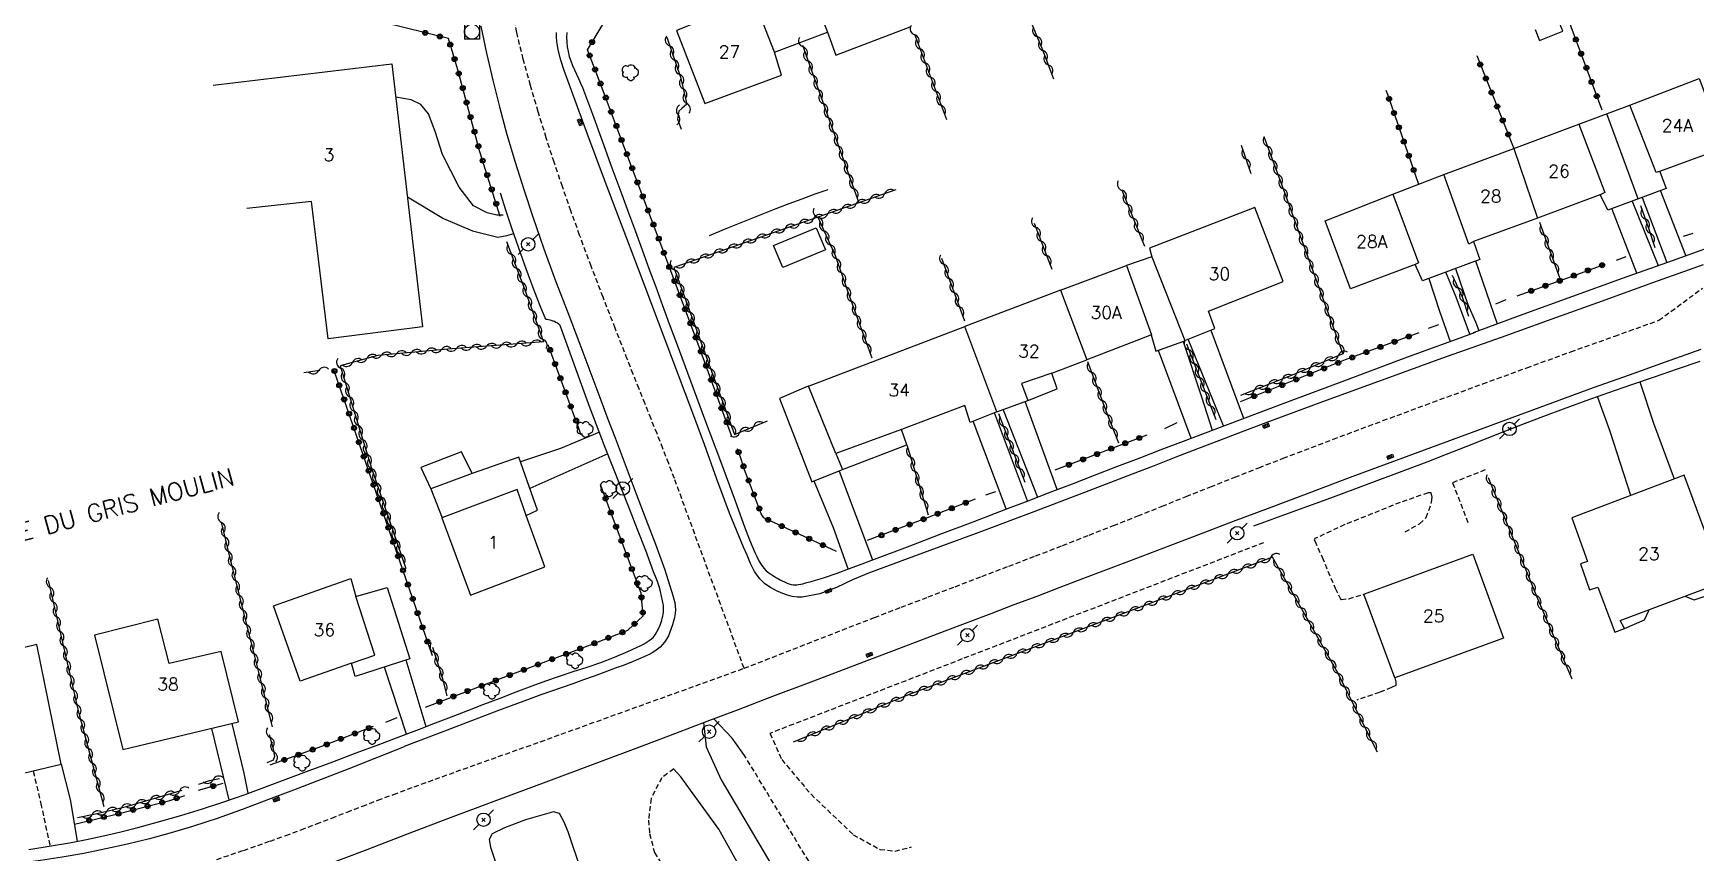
# Model space of a CAD drawing. Header units: millimetres. Extents: x 157000 to 158001, y 157000 to 158002.
# Drawn here: x 157550.1 to 157715.7, y 157781 to 157862.6 of the extents above; entities that cross this region are included whole.
import ezdxf
from ezdxf.enums import TextEntityAlignment as Align

# ---------------------------------------------------------------- set-up
doc = ezdxf.new("R2010")
doc.units = ezdxf.units.MM
doc.linetypes.add('DASHED', pattern=[0.75, 0.5, -0.25])
doc.layers.get('0').update_dxf_attribs({"linetype": 'CONTINUOUS'})
for name, color, linetype in [('W0001', 6, 'DASHED'), ('W0008', 7, 'CONTINUOUS'), ('W0014', 7, 'CONTINUOUS'), ('W0017', 7, 'CONTINUOUS'), ('W0101', 7, 'CONTINUOUS'), ('W0104', 1, 'CONTINUOUS'), ('W0112', 1, 'DASHED'), ('W0300', 7, 'CONTINUOUS'), ('W0310', 3, 'CONTINUOUS'), ('W0323', 7, 'CONTINUOUS'), ('W0401', 7, 'CONTINUOUS'), ('W0420', 7, 'CONTINUOUS'), ('W0473', 7, 'CONTINUOUS'), ('W0989', 7, 'CONTINUOUS'), ('W0991', 7, 'CONTINUOUS'), ('W1102', 7, 'CONTINUOUS')]:
    doc.layers.add(name, color=color, linetype=linetype)
doc.styles.get("Standard").update_dxf_attribs({"font": 'romans.shx', "width": 0.85})

# ---------------------------------------------------------------- blocks, each defined once
blk = doc.blocks.new('T300')
for p, q in [((-0.8, 0.51), (-0.86, 0.34)), ((-0.86, 0.34), (-0.86, 0.17)), ((-0.86, 0.17), (-0.74, 0.06)), ((-0.69, 0.63), (-0.8, 0.51)), ((-0.8, -0.06), (-0.74, 0.06)), ((-0.74, 0.06), (-0.69, 0.11)), ((-0.57, 0.69), (-0.69, 0.63)), ((-0.46, 0.69), (-0.57, 0.69)), ((-0.29, 0.63), (-0.46, 0.69)), ((-0.29, 0.63), (-0.17, 0.74)), ((-0.23, 0.57), (-0.29, 0.63)), ((-0.17, 0.74), (-0.06, 0.8)), ((-0.06, 0.8), (0.06, 0.8)), ((0.06, 0.8), (0.23, 0.74)), ((0.23, 0.74), (0.34, 0.63)), ((0.34, 0.63), (0.4, 0.51)), ((0.46, 0.46), (0.34, 0.46)), ((0.4, 0.51), (0.4, 0.46)), ((0.57, 0.4), (0.46, 0.46)), ((0.57, 0.4), (0.69, 0.29)), ((0.69, 0.29), (0.74, 0.17)), ((0.74, 0.06), (0.69, -0.17)), ((0.74, 0.17), (0.74, 0.06)), ((-0.8, -0.17), (-0.8, -0.06)), ((-0.8, -0.23), (-0.8, -0.17)), ((-0.74, -0.34), (-0.8, -0.23)), ((-0.69, -0.4), (-0.74, -0.34)), ((-0.51, -0.46), (-0.69, -0.4)), ((-0.4, -0.46), (-0.51, -0.46)), ((-0.4, -0.46), (-0.34, -0.46)), ((-0.34, -0.46), (-0.34, -0.4)), ((-0.34, -0.51), (-0.34, -0.46)), ((-0.29, -0.63), (-0.34, -0.51)), ((-0.17, -0.74), (-0.29, -0.63)), ((-0.06, -0.8), (-0.17, -0.74)), ((0.06, -0.8), (-0.06, -0.8)), ((0.17, -0.74), (0.06, -0.8)), ((0.23, -0.69), (0.17, -0.74)), ((0.29, -0.46), (0.23, -0.46)), ((0.29, -0.63), (0.23, -0.69)), ((0.46, -0.4), (0.29, -0.46)), ((0.34, -0.51), (0.29, -0.63)), ((0.34, -0.51), (0.34, -0.46)), ((0.57, -0.34), (0.46, -0.4)), ((0.63, -0.29), (0.57, -0.34)), ((0.69, -0.17), (0.63, -0.29))]:
    blk.add_line(p, q)
blk = doc.blocks.new('T401')
for p, q in [((-0.3, 0.3), (0, 0.3)), ((-0.3, -0.25), (-0.3, 0.3)), ((-0.3, 0.15), (0, 0.15)), ((-0.3, 0), (0, 0)), ((0, 0.3), (0, -0.25)), ((-0.3, -0.15), (0, -0.15)), ((-0.3, -0.25), (-0.3, -0.3)), ((-0.3, -0.3), (0, -0.3)), ((0, -0.3), (0, -0.25))]:
    blk.add_line(p, q)
blk = doc.blocks.new('T473')
for p, q in [((-0.166667, 0.166667), (0.166667, -0.166667)), ((-0.166667, -0.166667), (0.166667, 0.166667)), ((0.500001, 0.500001), (1.000002, 1.000002)), ((-1.000002, -1.000002), (-0.500001, -0.500001))]:
    blk.add_line(p, q)
blk.add_ellipse((0, 0), major_axis=(0.471405, 0.471405), ratio=1, start_param=5.4977871438, end_param=11.780972451)
blk = doc.blocks.new('T420')
for p, q in [((0.75, 0.75), (-0.75, 0.75)), ((-0.75, 0.75), (-0.75, -0.75)), ((0.75, 0.75), (0.75, -0.75)), ((0.75, -0.75), (-0.75, -0.75))]:
    blk.add_line(p, q)
blk.add_ellipse((0, 0), major_axis=(-0.53, 0.53), ratio=1, start_param=3.926991, end_param=10.210176)
blk = doc.blocks.new('t310o')
at = {"color": 0, "linetype": 'Continuous'}
for centre, start, end in [((-0.5, 0.38), 216.8699, 323.1304), ((0.5, -0.37), 36.8699, 143.1303)]:
    blk.add_arc(centre, 0.625, start, end, dxfattribs=at)
blk = doc.blocks.new('t323o')
at = {"color": 0, "linetype": 'Continuous'}
for radius in [0.25, 0.15]:
    blk.add_circle((0, 0), radius, dxfattribs=at)

msp = doc.modelspace()

# ---------------------------------------------------------------- linework, layer by layer
at = {"layer": 'W0001'}
for points in [[(157620.89, 157799.33), (157613.95, 157818.22), (157613.38, 157819.72), (157612.8, 157821.21), (157612.22, 157822.7), (157611.62, 157824.18), (157611.03, 157825.67), (157610.43, 157827.15), (157609.84, 157828.64), (157609.26, 157830.13), (157608.05, 157833.21), (157606.85, 157836.29), (157605.66, 157839.38), (157604.51, 157842.48), (157603.64, 157844.89), (157602.79, 157847.31), (157601.97, 157849.73), (157601.18, 157852.17), (157600.38, 157854.77), (157599.61, 157857.38), (157598.89, 157860.01), (157598.24, 157862.66), (157596.58, 157871.72)], [(157620.89, 157799.33), (157633.88, 157804.39), (157636.55, 157805.42), (157639.23, 157806.44), (157641.91, 157807.46), (157644.58, 157808.48), (157647.26, 157809.5), (157649.94, 157810.53), (157652.61, 157811.56), (157655.28, 157812.6), (157657.7, 157813.55), (157660.12, 157814.5), (157662.53, 157815.47), (157664.94, 157816.44), (157667.35, 157817.4), (157669.77, 157818.36), (157672.19, 157819.31), (157674.61, 157820.25), (157679.57, 157822.14), (157684.54, 157824), (157689.51, 157825.83), (157694.49, 157827.66), (157698.87, 157829.26), (157703.25, 157830.85), (157707.64, 157832.42), (157712.03, 157833.99), (157716.39, 157837.2)], [(157568.36, 157780.3), (157571.03, 157781.2), (157573.68, 157782.12), (157575.23, 157782.68), (157576.76, 157783.25), (157578.29, 157783.83), (157579.82, 157784.42), (157581.35, 157785.01), (157582.88, 157785.6), (157584.41, 157786.19), (157585.95, 157786.76), (157588.03, 157787.53), (157590.12, 157788.28), (157592.21, 157789.04), (157594.31, 157789.78), (157596.4, 157790.53), (157598.49, 157791.27), (157600.59, 157792.02), (157602.68, 157792.77), (157620.89, 157799.33)]]:
    msp.add_lwpolyline(points, dxfattribs=at)
at = {"layer": 'W0008'}
msp.add_lwpolyline([(157623.49, 157796.44), (157627.84, 157798.09), (157632.2, 157799.75), (157636.56, 157801.4), (157640.92, 157803.06), (157643.21, 157803.93), (157645.5, 157804.8), (157647.79, 157805.67), (157650.08, 157806.53), (157652.37, 157807.4), (157654.65, 157808.27), (157656.94, 157809.14), (157659.23, 157810.01), (157662.71, 157811.33), (157666.19, 157812.65), (157669.66, 157813.97), (157673.14, 157815.29)], dxfattribs=at)
at = {"layer": 'W0014'}
for points in [[(157693.57, 157832.79), (157698.52, 157834.6), (157703.47, 157836.4), (157708.42, 157838.18), (157713.38, 157839.96), (157717.9, 157841.57), (157722.43, 157843.17), (157726.96, 157844.76), (157731.48, 157846.36), (157736.21, 157848.03), (157740.94, 157849.69), (157745.67, 157851.35), (157750.4, 157853.01), (157755.37, 157854.75), (157760.35, 157856.5), (157765.33, 157858.23), (157770.32, 157859.94), (157775.61, 157861.7), (157780.9, 157863.44), (157786.2, 157865.16), (157791.52, 157866.85)], [(157594.68, 157863.28), (157595.24, 157860.6), (157595.86, 157857.92), (157596.52, 157855.26), (157597.27, 157852.5), (157598.08, 157849.75), (157598.94, 157847.02), (157599.83, 157844.3), (157600.95, 157841.1), (157602.12, 157837.93), (157603.33, 157834.77), (157604.52, 157831.6), (157605.22, 157829.74), (157605.92, 157827.88), (157606.63, 157826.02), (157607.33, 157824.16), (157608.04, 157822.29), (157608.74, 157820.43), (157609.44, 157818.57), (157610.13, 157816.7), (157611.09, 157814.19), (157612.07, 157811.69), (157613, 157809.15), (157613.8, 157806.58), (157613.89, 157806.23), (157613.98, 157805.88), (157614.04, 157805.53), (157614.06, 157805.17), (157614.03, 157804.78), (157613.96, 157804.39), (157613.86, 157804.02), (157613.75, 157803.65), (157613.64, 157803.28), (157613.51, 157802.92), (157613.36, 157802.57), (157613.17, 157802.24), (157612.98, 157801.95), (157612.76, 157801.69), (157612.52, 157801.45), (157612.26, 157801.22), (157612, 157801.03), (157611.73, 157800.86), (157611.44, 157800.71), (157611.15, 157800.57), (157610.39, 157800.23), (157609.62, 157799.91), (157608.84, 157799.62), (157608.06, 157799.33), (157607.01, 157798.93), (157605.95, 157798.55), (157604.89, 157798.17), (157603.83, 157797.8), (157602.77, 157797.43), (157601.7, 157797.06), (157600.64, 157796.68), (157599.59, 157796.29), (157596.44, 157795.13), (157593.3, 157793.94), (157590.17, 157792.75), (157587.04, 157791.53)], [(157696.33, 157832.28), (157690.39, 157830.17), (157684.45, 157828.04), (157678.52, 157825.87), (157672.61, 157823.68), (157670.43, 157822.86), (157668.25, 157822.03), (157666.08, 157821.19), (157663.91, 157820.35), (157661.74, 157819.51), (157659.57, 157818.67), (157657.4, 157817.83), (157655.23, 157817), (157649.75, 157814.93), (157644.27, 157812.87), (157638.78, 157810.82), (157633.29, 157808.79), (157631.7, 157808.13), (157630.1, 157807.38), (157628.44, 157806.74), (157626.69, 157806.4), (157626.19, 157806.4), (157625.69, 157806.48), (157625.21, 157806.61), (157624.75, 157806.78), (157624.13, 157807.05), (157623.53, 157807.37), (157622.97, 157807.76), (157622.47, 157808.23), (157621.93, 157808.96), (157621.52, 157809.77), (157621.19, 157810.6), (157620.85, 157811.41), (157619.45, 157814.77), (157618.17, 157818.18), (157616.94, 157821.61), (157615.68, 157825.02), (157614.35, 157828.54), (157613.02, 157832.06), (157611.69, 157835.58), (157610.37, 157839.1), (157608.69, 157843.54), (157606.99, 157847.98), (157605.32, 157852.42), (157603.71, 157856.89), (157603.34, 157857.88), (157602.98, 157858.88), (157602.64, 157859.89), (157602.37, 157860.92), (157602.29, 157861.35), (157602.23, 157861.77), (157602.19, 157862.21), (157602.2, 157862.64)], [(157603.24, 157862.66), (157603.21, 157862.18), (157603.22, 157861.7), (157603.26, 157861.22), (157603.35, 157860.75), (157603.47, 157860.28), (157603.63, 157859.82), (157603.8, 157859.37), (157604, 157858.93), (157604.2, 157858.49), (157604.4, 157858.06), (157604.6, 157857.62), (157604.78, 157857.17), (157605.78, 157854.52), (157606.76, 157851.86), (157607.73, 157849.19), (157608.71, 157846.53), (157609.39, 157844.69), (157610.06, 157842.85), (157610.74, 157841.01), (157611.41, 157839.16), (157612.09, 157837.32), (157612.77, 157835.48), (157613.44, 157833.64), (157614.12, 157831.8), (157615.59, 157827.85), (157617.06, 157823.9), (157618.53, 157819.95), (157620.02, 157816.01), (157620.48, 157814.72), (157620.94, 157813.42), (157621.42, 157812.13), (157621.97, 157810.86), (157622.16, 157810.46), (157622.36, 157810.05), (157622.59, 157809.66), (157622.86, 157809.3), (157623.1, 157809.05), (157623.37, 157808.84), (157623.65, 157808.64), (157623.93, 157808.46), (157624.12, 157808.34), (157624.31, 157808.24), (157624.5, 157808.14), (157624.7, 157808.04), (157624.92, 157807.94), (157625.13, 157807.84), (157625.36, 157807.75), (157625.59, 157807.69), (157625.77, 157807.66), (157625.95, 157807.66), (157626.14, 157807.66), (157626.32, 157807.68), (157626.53, 157807.71), (157626.73, 157807.76), (157626.93, 157807.81), (157627.13, 157807.86), (157627.58, 157807.98), (157628.02, 157808.11), (157628.46, 157808.25), (157628.9, 157808.39), (157630.15, 157808.82), (157631.4, 157809.28), (157632.65, 157809.74), (157633.9, 157810.21), (157637.17, 157811.44), (157640.43, 157812.68), (157643.7, 157813.93), (157646.96, 157815.18), (157649.18, 157816.02), (157651.39, 157816.87), (157653.6, 157817.72), (157655.82, 157818.57), (157658.03, 157819.42), (157660.25, 157820.27), (157662.46, 157821.12), (157664.68, 157821.96), (157670.03, 157823.99), (157675.39, 157826), (157680.75, 157828.01), (157686.12, 157830.01), (157688.03, 157830.72), (157689.94, 157831.42), (157691.86, 157832.12), (157693.77, 157832.82)], [(157601.14, 157834.08), (157600.59, 157835.43), (157600.06, 157836.78), (157599.55, 157838.13), (157599.05, 157839.49), (157598.41, 157841.28), (157597.79, 157843.06), (157597.2, 157844.86), (157596.62, 157846.66)], [(157716.43, 157839.52), (157711.41, 157837.71), (157706.38, 157835.89), (157701.36, 157834.09), (157696.33, 157832.28)], [(157602.58, 157833.46), (157602.45, 157833.59), (157602.31, 157833.7), (157602.15, 157833.78), (157601.99, 157833.86), (157601.92, 157833.89), (157601.85, 157833.92), (157601.77, 157833.94), (157601.69, 157833.96), (157601.55, 157834), (157601.42, 157834.03), (157601.28, 157834.06), (157601.14, 157834.08)], [(157605.39, 157825.67), (157602.58, 157833.46)], [(157671.67, 157813.52), (157675.51, 157814.91), (157679.34, 157816.31), (157683.17, 157817.73), (157686.99, 157819.17), (157688.94, 157819.91), (157690.88, 157820.66), (157692.82, 157821.43), (157694.75, 157822.19), (157696.69, 157822.95), (157698.63, 157823.71), (157700.58, 157824.45), (157702.53, 157825.18), (157704.79, 157826), (157707.06, 157826.8), (157709.33, 157827.59), (157711.6, 157828.37), (157713.88, 157829.15), (157716.15, 157829.93)], [(157705.53, 157827.3), (157709.1, 157828.57), (157712.68, 157829.85), (157716.25, 157831.12)], [(157673.14, 157815.29), (157677.18, 157816.81), (157681.22, 157818.32), (157685.26, 157819.82), (157689.3, 157821.32), (157693.36, 157822.82), (157697.41, 157824.32), (157701.47, 157825.81), (157705.53, 157827.3)], [(157549.62, 157781.29), (157551.65, 157781.6), (157553.67, 157781.96), (157555.38, 157782.29), (157557.09, 157782.65), (157558.79, 157783.05), (157560.48, 157783.47), (157562.64, 157784.06), (157564.79, 157784.68), (157566.92, 157785.34), (157569.05, 157786.03), (157571.19, 157786.77), (157573.32, 157787.55), (157575.44, 157788.35), (157577.56, 157789.14), (157579.91, 157790.02), (157582.26, 157790.9), (157584.6, 157791.78), (157586.95, 157792.67), (157588.55, 157793.28), (157590.16, 157793.9), (157591.76, 157794.51), (157593.37, 157795.13), (157594.97, 157795.75), (157596.58, 157796.37), (157598.18, 157796.98), (157599.79, 157797.59), (157601.15, 157798.09), (157602.51, 157798.55), (157603.88, 157799), (157605.25, 157799.45), (157606.62, 157799.92), (157607.98, 157800.43), (157609.31, 157800.99), (157610.62, 157801.61), (157610.94, 157801.78), (157611.25, 157801.96), (157611.55, 157802.17), (157611.82, 157802.41), (157612.03, 157802.67), (157612.21, 157802.95), (157612.36, 157803.25), (157612.49, 157803.55), (157612.56, 157803.74), (157612.63, 157803.93), (157612.69, 157804.12), (157612.74, 157804.32), (157612.79, 157804.52), (157612.83, 157804.72), (157612.85, 157804.92), (157612.86, 157805.12), (157612.85, 157805.6), (157612.78, 157806.06), (157612.68, 157806.52), (157612.57, 157806.98), (157612.42, 157807.48), (157612.25, 157807.97), (157612.06, 157808.46), (157611.88, 157808.95), (157611.09, 157811.05), (157610.29, 157813.14), (157609.47, 157815.23), (157608.65, 157817.32), (157607.82, 157819.4), (157607, 157821.49), (157606.19, 157823.58), (157605.39, 157825.67)], [(157548.6, 157771.74), (157551.59, 157772.12), (157554.57, 157772.61), (157557.52, 157773.2), (157562.01, 157774.28), (157566.45, 157775.55), (157570.85, 157776.92), (157575.23, 157778.36), (157579.3, 157779.77), (157583.33, 157781.29), (157587.35, 157782.84), (157591.38, 157784.37), (157596.27, 157786.19), (157601.16, 157788.01), (157606.05, 157789.84), (157610.94, 157791.68), (157614.08, 157792.86), (157617.22, 157794.05), (157620.35, 157795.24), (157623.49, 157796.44)], [(157587.03, 157791.52), (157584.28, 157790.41), (157581.52, 157789.32), (157578.76, 157788.25), (157575.99, 157787.2), (157573.5, 157786.25), (157571, 157785.3), (157568.49, 157784.39), (157565.95, 157783.56), (157563.81, 157782.93), (157561.65, 157782.35), (157559.47, 157781.82), (157557.29, 157781.34), (157555.13, 157780.9), (157552.97, 157780.51), (157550.8, 157780.18), (157548.62, 157779.9)]]:
    msp.add_lwpolyline(points, dxfattribs=at)
at = {"layer": 'W0017'}
for points in [[(157596.89, 157844.46), (157596.26, 157844.47), (157595.29, 157844.68), (157593.95, 157845.4), (157592.51, 157847.24), (157590.84, 157850.49), (157590.11, 157852.79), (157589.45, 157854.54), (157588.69, 157855.48), (157587.74, 157855.96), (157586.2, 157856.22)], [(157714.7, 157840.44), (157712.18, 157846.91)], [(157587.35, 157846.29), (157590.93, 157844.13), (157593.85, 157842.91), (157596.36, 157842.28), (157597.24, 157842.44), (157597.95, 157842.64)], [(157709.82, 157838.67), (157707.36, 157845.12)], [(157709.38, 157845.87), (157711.95, 157839.45)], [(157710.35, 157846.23), (157712.83, 157839.76)], [(157693.77, 157839.9), (157695.92, 157833.64)], [(157689.11, 157838.16), (157690.16, 157834.89), (157691.24, 157831.89)], [(157693.21, 157832.61), (157691.82, 157836.3), (157690.8, 157838.79)], [(157691.77, 157839.15), (157692.99, 157835.58)], [(157692.99, 157835.58), (157693.76, 157833.83), (157694.08, 157832.98)], [(157664.63, 157831.89), (157666.47, 157826.38), (157667.51, 157823.04)], [(157668.65, 157823.47), (157665.15, 157832.12)], [(157667.39, 157833.01), (157670.66, 157824.23)], [(157665.43, 157822.24), (157662.17, 157830.99)], [(157710.12, 157827.85), (157711.51, 157823.74), (157713.57, 157818.2)], [(157646.69, 157825.09), (157650.14, 157816.39)], [(157652.07, 157817.13), (157648.9, 157825.9)], [(157709.24, 157816.55), (157707.18, 157822.9), (157705.93, 157826.4)], [(157647.01, 157815.21), (157643.7, 157823.93)], [(157649.12, 157816), (157645.84, 157824.77)], [(157606.49, 157822.85), (157602.59, 157821.23), (157598.62, 157819.89)], [(157607.32, 157820.7), (157599.55, 157817.23)], [(157630.37, 157818.98), (157633.68, 157810.13)], [(157631.25, 157809.23), (157629.81, 157813.32), (157627.86, 157817.98)], [(157587.21, 157800.16), (157589.19, 157793.52)], [(157587.25, 157792.78), (157585.07, 157799.46)], [(157569.85, 157793.83), (157571.04, 157788.89), (157571.46, 157786.9)], [(157616.85, 157793.92), (157617.11, 157791.51), (157618.61, 157788.23), (157623.75, 157779.54), (157628.7, 157770.14)], [(157620.93, 157790.65), (157619.69, 157792.36), (157617.87, 157794.31)], [(157569.59, 157786.22), (157567.86, 157793.35)], [(157552.84, 157789.79), (157553.75, 157786.25), (157554.45, 157782.11)], [(157626.09, 157769.16), (157622.11, 157776.64), (157618.39, 157783.3), (157614.58, 157788.51), (157613.89, 157789.3)], [(157606.54, 157771.86), (157604.7, 157779.08), (157603.37, 157783.05), (157602.95, 157784.08), (157602.5, 157784.86), (157601.91, 157785.02), (157599.11, 157784.23), (157597.01, 157783.45), (157595.81, 157782.83), (157595.49, 157782.28), (157595.64, 157781.52), (157597.2, 157776.88), (157599.56, 157769.24)]]:
    msp.add_lwpolyline(points, dxfattribs=at)
at = {"layer": 'W0101'}
for points in [[(157634.88, 157870.79), (157627.61, 157868.03), (157627.2, 157867.87), (157629.19, 157862.69), (157630.03, 157860.39), (157637.45, 157863.22)], [(157568, 157857.41), (157585.81, 157859.55)], [(157585.81, 157859.55), (157588.86, 157833.33), (157579.44, 157832.14), (157577.8, 157845.83), (157571.35, 157845.13)], [(157697.59, 157851.11), (157704.04, 157853.51), (157706.64, 157846.72), (157706.24, 157846.51), (157699.94, 157844.18)], [(157699.94, 157844.18), (157693.56, 157841.83), (157693.11, 157841.59), (157690.6, 157848.51), (157697.59, 157851.11)], [(157652.43, 157836.98), (157658.99, 157839.44), (157661.47, 157832.55), (157661.46, 157832.55), (157661.47, 157832.55), (157655.04, 157830.07)], [(157652.43, 157836.98), (157642.89, 157833.39)], [(157646.07, 157824.86), (157643.43, 157823.82), (157642.89, 157825.5), (157636.59, 157823.12), (157630.04, 157820.72), (157627.3, 157827.42), (157627.28, 157827.42), (157627.3, 157827.42), (157642.89, 157833.39)], [(157651.54, 157828.73), (157655.04, 157830.07)], [(157651.54, 157828.73), (157648.54, 157827.7), (157649.15, 157825.99)], [(157646.07, 157824.86), (157649.15, 157825.99), (157649.15, 157826.01)], [(157599.19, 157814.54), (157598.29, 157817.15), (157590.79, 157814.32)], [(157590.79, 157814.32), (157593.63, 157806.61), (157601.04, 157809.45)], [(157601.04, 157809.45), (157599.19, 157814.54)], [(157581.77, 157799.83), (157576.67, 157798.05), (157574.02, 157805.56), (157581.72, 157808.27), (157582.22, 157806.48)], [(157581.77, 157799.83), (157584.11, 157800.65), (157582.22, 157806.48)]]:
    msp.add_lwpolyline(points, dxfattribs=at)
for points in [[(157623.92, 157860.7), (157621.89, 157865.89), (157621.51, 157865.77), (157614.16, 157862.85), (157616.97, 157855.57), (157624.63, 157858.42)], [(157718.62, 157851.21), (157712.08, 157848.82), (157711.77, 157848.71), (157709.14, 157855.43), (157716.06, 157858.09)], [(157685.51, 157846.54), (157688.08, 157839.73), (157687.75, 157839.54), (157681.32, 157837.12), (157678.77, 157843.9)], [(157661.52, 157840.31), (157664.81, 157831.98), (157667.78, 157833.16), (157667.15, 157834.89), (157674.6, 157837.84), (157671.79, 157845.23), (157661.27, 157841.19)], [(157714.55, 157818.57), (157703.37, 157814.33), (157704.92, 157809.98), (157704.23, 157809.72), (157705.13, 157807.14), (157705.94, 157807.4), (157707.64, 157802.92), (157708.61, 157803.3), (157708.16, 157804.1), (157717.48, 157807.58), (157717.86, 157806.75), (157718.8, 157807.07)], [(157696.54, 157802.34), (157685.71, 157798.37), (157682.65, 157806.73), (157693.48, 157810.7)], [(157559, 157791.25), (157570.52, 157793.99), (157568.8, 157801.01), (157563.61, 157799.8), (157562.49, 157804.24), (157556.19, 157802.63)]]:
    msp.add_lwpolyline(points, close=True, dxfattribs=at)
at = {"layer": 'W0104'}
for points in [[(157699.7, 157862.97), (157700.13, 157861.87), (157702.45, 157862.79), (157701.9, 157864.19)], [(157623.92, 157860.7), (157629.19, 157862.69)], [(157704.04, 157853.51), (157709.14, 157855.43)], [(157709.96, 157846.09), (157706.83, 157854.56)], [(157685.51, 157846.54), (157690.6, 157848.51)], [(157712.08, 157848.82), (157712.12, 157848.82), (157712.76, 157847.13), (157706.95, 157844.96), (157706.19, 157846.51), (157706.24, 157846.51)], [(157693.56, 157841.83), (157694.2, 157840.05), (157688.47, 157837.92), (157687.75, 157839.54)], [(157661.52, 157840.31), (157658.99, 157839.44)], [(157661.46, 157832.55), (157661.93, 157830.91), (157664.72, 157831.92), (157664.81, 157831.98)], [(157649.15, 157826.01), (157652.07, 157827.15), (157651.54, 157828.73)], [(157627.28, 157827.42), (157624.41, 157826.21), (157627.64, 157817.9), (157630.7, 157819.12), (157630.7, 157819.13), (157637.11, 157821.6), (157636.59, 157823.12)], [(157599.19, 157814.54), (157600.31, 157815.07), (157598.45, 157820.37), (157593.81, 157818.72), (157592.74, 157820.88), (157588.68, 157819.34), (157589.68, 157817.22), (157590.8, 157814.31), (157590.79, 157814.32)], [(157630.04, 157820.72), (157630.7, 157819.12)], [(157593.81, 157818.72), (157589.68, 157817.22)], [(157582.22, 157806.48), (157585.34, 157807.39), (157587.59, 157800.29)], [(157714.62, 157806.51), (157715.54, 157806.15), (157717.79, 157806.91)], [(157708.61, 157803.3), (157710.59, 157804.16), (157711.05, 157805.17)], [(157545.48, 157789.39), (157545.71, 157788.14), (157547.59, 157788.56), (157547.72, 157787.82), (157549.2, 157788.14), (157549.11, 157788.89), (157549.95, 157789.09), (157552.86, 157789.79), (157550.44, 157801.71), (157543.17, 157799.94), (157542.98, 157800.98), (157539, 157800.11), (157539.97, 157796.38)], [(157587.59, 157800.29), (157582.16, 157798.52)], [(157582.16, 157798.52), (157581.77, 157799.83)]]:
    msp.add_lwpolyline(points, dxfattribs=at)
msp.add_lwpolyline([(157628.99, 157841.02), (157624.74, 157839.26), (157623.83, 157841.45), (157628.09, 157843.21)], close=True, dxfattribs=at)
at = {"layer": 'W0112'}
for points in [[(157694.72, 157819.09), (157691.48, 157817.81), (157693.01, 157813.86)], [(157686.74, 157812.91), (157688.18, 157813.73), (157688.85, 157814.34), (157689.39, 157815.87), (157689.43, 157816.37), (157689.34, 157816.8), (157689.04, 157816.81), (157686.27, 157815.85), (157680.73, 157813.64), (157677.76, 157812.25), (157677.7, 157812.14), (157677.75, 157812.01), (157678.48, 157810.4), (157679.77, 157807.3), (157680.35, 157806.18), (157680.37, 157806.19), (157681.14, 157806.26), (157682.66, 157806.71)], [(157672.65, 157811.84), (157642.62, 157800.26), (157623.47, 157792.85)], [(157685.71, 157798.37), (157685.83, 157797.98), (157685.84, 157797.63), (157685.39, 157797.42), (157684.2, 157796.93), (157681.93, 157796.17)], [(157623.47, 157792.85), (157624.64, 157790.24), (157627.56, 157786.78), (157631.77, 157782.76), (157634.43, 157781.29), (157635.93, 157781.12), (157637.57, 157781.54)], [(157629.22, 157777.01), (157628.86, 157777.53), (157628.11, 157778.83), (157620.93, 157790.66)], [(157551.76, 157781.72), (157550.91, 157785.65), (157550.09, 157789.13)], [(157613.88, 157789.31), (157612.69, 157788.42), (157611.62, 157786.36), (157611.37, 157784.2), (157611.48, 157782.88), (157611.96, 157780.98), (157612.95, 157779.45), (157614.67, 157778.24)]]:
    msp.add_lwpolyline(points, dxfattribs=at)
at = {"layer": 'W0300'}
msp.add_lwpolyline([(157629.24, 157847), (157627.93, 157846.54), (157626.63, 157846.07), (157625.34, 157845.58), (157624.05, 157845.09), (157622.38, 157844.44), (157620.73, 157843.78), (157619.08, 157843.1), (157617.43, 157842.4)], dxfattribs=at)
at = {"layer": 'W0310'}
for points in [[(157648.26, 157866.65), (157650.63, 157860.94), (157651.71, 157858.04)], [(157613.18, 157862.18), (157614.55, 157858.22), (157615.18, 157855.52), (157614.69, 157855.1), (157614.38, 157854.83), (157614.26, 157854.02), (157614.61, 157853.02)], [(157626.7, 157861.38), (157632.32, 157845.68)], [(157637.86, 157862.49), (157641.05, 157853.99)], [(157672.69, 157852.31), (157674.6, 157847.07), (157680.55, 157830.65), (157675.49, 157828.52), (157670.35, 157826.51)], [(157670.43, 157851.45), (157671.38, 157848.62)], [(157636, 157846.97), (157618.48, 157840.86), (157613.88, 157839.24), (157619.94, 157822.62), (157623.23, 157823.99)], [(157658.54, 157846.94), (157660.78, 157841.38)], [(157710.2, 157845.43), (157711.03, 157843.07), (157711.64, 157841.24)], [(157628.25, 157844.27), (157629.97, 157840.43), (157631.4, 157836.36), (157633.62, 157830.24)], [(157651.58, 157839.04), (157649.84, 157843.64)], [(157700.14, 157843.78), (157701.02, 157841.26), (157702.14, 157838.25)], [(157597.23, 157841.83), (157599.04, 157837.02), (157600.92, 157831.83), (157591.37, 157831.13), (157584.41, 157830.5), (157580.64, 157829.45), (157583.78, 157819.28), (157587.18, 157809.26)], [(157642.88, 157833.92), (157640.6, 157840.14)], [(157691.44, 157838.49), (157692.43, 157836.34), (157693.05, 157834.4)], [(157667.91, 157824.08), (157664.99, 157831.61)], [(157655.11, 157829.9), (157656.98, 157824.9), (157658.19, 157821.79)], [(157578.62, 157829), (157577.03, 157828.77)], [(157648.91, 157817.83), (157646.28, 157824.68)], [(157637.11, 157821.59), (157639.23, 157814.62)], [(157695.01, 157818.35), (157699.94, 157806.28), (157703.36, 157798.29)], [(157573.92, 157793.49), (157569.65, 157810.44), (157568.84, 157813.87)], [(157683.99, 157790.98), (157679.96, 157799.04), (157673.55, 157810.4), (157637.33, 157796.71), (157625.77, 157791.96)], [(157557.14, 157785.54), (157554.66, 157794.84), (157551.76, 157807.38), (157551.59, 157808.06)], [(157589.84, 157801.45), (157590.83, 157798.41), (157591.29, 157796.58)], [(157573.37, 157789.95), (157574.01, 157790.22), (157574.14, 157790.57), (157574.02, 157791.26), (157573.61, 157792.71)], [(157554.47, 157784.47), (157556.29, 157784.83), (157559.35, 157785.55), (157564.9, 157787.18)], [(157566.57, 157787.78), (157567.65, 157788.15), (157568.62, 157788.36)]]:
    msp.add_lwpolyline(points, dxfattribs=at)
at = {"layer": 'W0323'}
for points in [[(157619.67, 157822.42), (157616.32, 157831.62), (157612.99, 157840.52), (157609.02, 157851.08), (157606.87, 157856.84), (157605.3, 157860.93), (157609.03, 157867.18), (157611.8, 157871.95), (157616.28, 157873.68)], [(157596.6, 157844.34), (157594.58, 157850.76), (157592.36, 157858.95), (157591.44, 157862.05), (157582.68, 157864.21), (157570.19, 157867.23)], [(157706.37, 157854.92), (157702.76, 157864.66)], [(157693.89, 157860.35), (157697.59, 157851.11)], [(157684.83, 157856.91), (157684.98, 157856.53), (157688.09, 157847.54)], [(157714.47, 157842.37), (157715.44, 157842.67)], [(157707.8, 157839.97), (157708.76, 157840.36)], [(157697.9, 157836.43), (157703.32, 157838.35), (157706.49, 157839.53)], [(157695.79, 157835.64), (157696.83, 157836.05)], [(157689.09, 157833.22), (157690.1, 157833.58)], [(157604.67, 157822.59), (157601.37, 157831.54)], [(157688.1, 157832.75), (157680.78, 157830.04), (157670.32, 157825.88)], [(157589.84, 157800.58), (157580, 157829.16)], [(157664, 157823.77), (157662.77, 157823.19)], [(157661.02, 157822.56), (157651.86, 157819.07)], [(157630.09, 157810.96), (157626.95, 157812.44), (157623.43, 157814.05), (157622.87, 157814.31), (157622.61, 157814.71), (157621.7, 157817.11), (157620.95, 157819.11), (157620.59, 157820.17), (157620.24, 157821.2)], [(157589.14, 157795.47), (157597.31, 157798.57), (157605.86, 157801.78), (157609.32, 157803.14), (157610.83, 157804.56), (157610.63, 157806.8), (157606.58, 157817.59)], [(157645.94, 157816.91), (157644.96, 157816.57)], [(157643.91, 157816.18), (157639.14, 157814.32), (157633.17, 157812.05)], [(157573.68, 157789.7), (157578.81, 157791.56), (157583.97, 157793.56)], [(157585.2, 157793.96), (157586.32, 157794.43)], [(157566.55, 157787.18), (157567.83, 157787.55), (157568.99, 157787.9)], [(157554.19, 157783.82), (157558.64, 157784.88), (157563.68, 157786.17), (157565.16, 157786.67)]]:
    msp.add_lwpolyline(points, dxfattribs=at)
at = {"layer": 'W1102'}
for points in [[(157697.59, 157851.11), (157699.94, 157844.18)], [(157652.43, 157836.98), (157655.04, 157830.07)], [(157646.07, 157824.86), (157642.89, 157833.39)]]:
    msp.add_lwpolyline(points, dxfattribs=at)

# ---------------------------------------------------------------- block references
at = {"layer": 'W0300'}
for p in [(157609.61, 157858.65), (157605.1, 157823.11), (157607.45, 157817.22), (157610.98, 157807.77), (157604.07, 157800.07), (157595.78, 157797.06), (157583.84, 157792.55), (157576.88, 157789.89)]:
    msp.add_blockref('T300', p, dxfattribs=at)
at = {"layer": 'W0310'}
for p, rotation in [((157637.89, 157862.42), 290.5737926120127), ((157650.09, 157862.24), 292.5045059077455), ((157613.47, 157861.33), 289.087039661358), ((157626.76, 157861.22), 289.7030543725293), ((157638.42, 157861.02), 290.5737926120127), ((157650.66, 157860.85), 290.3908965900296), ((157613.96, 157859.91), 289.087039661358), ((157627.26, 157859.81), 289.7030543725293), ((157638.94, 157859.61), 290.5737926120127), ((157651.19, 157859.44), 290.3908965900296), ((157614.45, 157858.49), 289.087039661358), ((157614.82, 157857.04), 283.2334124333127), ((157627.77, 157858.39), 289.7030543725293), ((157628.28, 157856.98), 289.7030543725293), ((157639.47, 157858.21), 290.5737926120127), ((157615.17, 157855.58), 283.2334124333127), ((157628.78, 157855.57), 289.7030543725293), ((157640, 157856.8), 290.5737926120127), ((157640.52, 157855.4), 290.5737926120127), ((157614.32, 157854.46), 261.5704450785541), ((157629.29, 157854.16), 289.7030543725293), ((157629.79, 157852.74), 289.7030543725293), ((157630.3, 157851.33), 289.7030543725293), ((157673.05, 157851.32), 289.9519995570859), ((157630.8, 157849.92), 289.7030543725293), ((157670.9, 157850.05), 288.5860127885074), ((157673.56, 157849.91), 289.9519995570859), ((157631.31, 157848.51), 289.7030543725293), ((157631.82, 157847.1), 289.7030543725293), ((157674.08, 157848.5), 289.9519995570859), ((157674.59, 157847.09), 289.9519995570859), ((157633.47, 157846.09), 199.2061198279621), ((157634.89, 157846.58), 199.2061198279621), ((157658.54, 157846.94), 291.946310110308), ((157659.1, 157845.55), 291.946310110308), ((157675.1, 157845.68), 289.9449779352881), ((157628.26, 157844.24), 294.2488686428947), ((157629.23, 157844.61), 199.2061198279621), ((157630.64, 157845.1), 199.2061198279621), ((157632.06, 157845.59), 199.2061198279621), ((157659.66, 157844.16), 291.946310110308), ((157675.61, 157844.27), 289.9449779352881), ((157710.67, 157844.08), 289.3905138557083), ((157623.56, 157842.63), 199.2061198279621), ((157624.98, 157843.13), 199.2061198279621), ((157626.39, 157843.62), 199.2061198279621), ((157627.81, 157844.11), 199.2061198279621), ((157628.88, 157842.87), 294.2488686428947), ((157649.99, 157843.25), 110.7619214627258), ((157660.22, 157842.77), 291.946310110308), ((157676.12, 157842.86), 289.9449779352881), ((157700.59, 157842.48), 289.4186162905445), ((157711.16, 157842.66), 288.708097765635), ((157597.71, 157840.56), 290.6303706085315), ((157619.31, 157841.15), 199.2061198279621), ((157620.73, 157841.64), 199.2061198279621), ((157622.14, 157842.14), 199.2061198279621), ((157629.49, 157841.5), 294.2488686428947), ((157650.52, 157841.85), 110.7619214627258), ((157651.05, 157840.44), 110.7619214627258), ((157676.63, 157841.45), 289.9449779352881), ((157701.1, 157841.06), 290.3033020787709), ((157598.24, 157839.15), 290.6303706085315), ((157613.97, 157839.01), 290.040109794851), ((157615.06, 157839.66), 199.3871867825084), ((157616.48, 157840.16), 199.3871867825084), ((157617.89, 157840.66), 199.3871867825084), ((157630.08, 157840.12), 289.3471312045504), ((157640.82, 157839.55), 110.0968503875303), ((157677.15, 157840.04), 289.9449779352881), ((157701.62, 157839.66), 290.3033020787709), ((157598.77, 157837.75), 290.6303706085315), ((157614.48, 157837.6), 290.040109794851), ((157630.58, 157838.71), 289.3471312045504), ((157631.08, 157837.29), 289.3471312045504), ((157641.33, 157838.14), 110.0968503875303), ((157677.66, 157838.63), 289.9449779352881), ((157678.17, 157837.22), 289.9449779352881), ((157692.02, 157837.22), 294.6281463232729), ((157599.29, 157836.34), 289.9200866043971), ((157614.99, 157836.19), 290.040109794851), ((157631.58, 157835.88), 289.9057447986634), ((157641.85, 157836.73), 110.0968503875303), ((157678.68, 157835.81), 289.9449779352881), ((157692.59, 157835.83), 287.7661568698484), ((157599.8, 157834.93), 289.9200866043971), ((157615.51, 157834.79), 290.040109794851), ((157632.09, 157834.47), 289.9057447986634), ((157642.36, 157835.33), 110.0968503875303), ((157679.19, 157834.4), 289.9449779352881), ((157600.31, 157833.52), 289.9200866043971), ((157600.82, 157832.11), 289.9200866043971), ((157616.02, 157833.38), 290.040109794851), ((157632.6, 157833.06), 289.9057447986634), ((157679.7, 157832.99), 289.9449779352881), ((157592.24, 157831.2), 184.1904447240038), ((157593.74, 157831.3), 184.1904447240038), ((157595.24, 157831.41), 184.1904447240038), ((157596.73, 157831.52), 184.1904447240038), ((157598.23, 157831.63), 184.1904447240038), ((157599.72, 157831.74), 184.1904447240038), ((157616.54, 157831.97), 290.040109794851), ((157617.05, 157830.56), 290.040109794851), ((157633.11, 157831.65), 289.9057447986634), ((157665.2, 157831.07), 111.2009378849158), ((157680.22, 157831.58), 289.9449779352881), ((157580.7, 157829.23), 287.1470841213801), ((157581.87, 157829.79), 195.6557819586722), ((157583.32, 157830.2), 195.6557819586722), ((157584.77, 157830.53), 185.1729000264991), ((157586.27, 157830.67), 185.1729000264991), ((157587.76, 157830.8), 185.1729000264991), ((157589.26, 157830.94), 185.1729000264991), ((157590.75, 157831.08), 185.1729000264991), ((157617.56, 157829.15), 290.040109794851), ((157655.52, 157828.8), 290.4970589384283), ((157665.74, 157829.67), 111.2009378849158), ((157677.31, 157829.29), 202.8331485585641), ((157678.69, 157829.87), 202.8331485585641), ((157680.08, 157830.45), 202.8331485585641), ((157578.51, 157828.99), 188.3260644529567), ((157581.15, 157827.8), 287.1470841213801), ((157618.08, 157827.74), 290.040109794851), ((157656.04, 157827.39), 290.4970589384283), ((157666.28, 157828.27), 111.2009378849158), ((157673.14, 157827.6), 201.3870120633179), ((157674.54, 157828.15), 201.3870120633179), ((157675.93, 157828.71), 202.8331485585641), ((157581.59, 157826.37), 287.1470841213801), ((157618.59, 157826.33), 290.040109794851), ((157656.57, 157825.99), 290.4970589384283), ((157666.82, 157826.87), 111.2009378849158), ((157667.37, 157825.47), 111.2009378849158), ((157671.74, 157827.05), 201.3870120633179), ((157582.03, 157824.93), 287.1470841213801), ((157619.11, 157824.92), 290.040109794851), ((157657.1, 157824.59), 291.364362183902), ((157582.47, 157823.5), 287.1470841213801), ((157619.62, 157823.51), 290.040109794851), ((157620.46, 157822.84), 22.51947659855266), ((157621.84, 157823.41), 22.51947659855266), ((157646.76, 157823.43), 111.0122733132772), ((157657.64, 157823.19), 291.364362183902), ((157582.92, 157822.07), 287.1470841213801), ((157583.36, 157820.63), 287.1470841213801), ((157647.3, 157822.03), 111.0122733132772), ((157647.83, 157820.63), 111.0122733132772), ((157583.8, 157819.2), 288.756812602297), ((157637.48, 157820.36), 286.9628339885555), ((157637.92, 157818.92), 286.9628339885555), ((157648.37, 157819.23), 111.0122733132772), ((157584.29, 157817.78), 288.756812602297), ((157638.36, 157817.49), 286.9628339885555), ((157695.29, 157817.67), 292.2129501859561), ((157584.77, 157816.36), 288.756812602297), ((157638.8, 157816.05), 286.9628339885555), ((157695.85, 157816.28), 292.2129501859561), ((157568.84, 157813.87), 103.3324363087478), ((157585.25, 157814.94), 288.756812602297), ((157696.42, 157814.9), 292.2129501859561), ((157569.19, 157812.41), 103.3324363087478), ((157585.73, 157813.52), 288.756812602297), ((157696.99, 157813.51), 292.2129501859561), ((157569.53, 157810.95), 103.3324363087478), ((157586.21, 157812.1), 288.756812602297), ((157586.7, 157810.68), 288.756812602297), ((157697.56, 157812.12), 292.2129501859561), ((157698.12, 157810.73), 292.2129501859561), ((157569.89, 157809.49), 104.1356144564814), ((157671.94, 157809.79), 200.7032319890445), ((157673.34, 157810.32), 200.7032319890445), ((157674.18, 157809.3), 119.4000943834311), ((157698.69, 157809.34), 292.2129501859561), ((157551.76, 157807.38), 103.5590576395388), ((157570.26, 157808.04), 104.1356144564814), ((157667.73, 157808.2), 200.7032319890445), ((157669.13, 157808.73), 200.7032319890445), ((157670.53, 157809.26), 200.7032319890445), ((157674.91, 157807.99), 119.4000943834311), ((157699.26, 157807.95), 292.2129501859561), ((157552.1, 157805.92), 103.040984195548), ((157570.63, 157806.58), 104.1356144564814), ((157662.11, 157806.08), 200.7032319890445), ((157663.52, 157806.61), 200.7032319890445), ((157664.92, 157807.14), 200.7032319890445), ((157666.32, 157807.67), 200.7032319890445), ((157675.65, 157806.68), 119.4000943834311), ((157699.82, 157806.56), 292.2129501859561), ((157552.43, 157804.46), 103.040984195548), ((157570.99, 157805.13), 104.1356144564814), ((157657.9, 157804.49), 200.7032319890445), ((157659.31, 157805.02), 200.7032319890445), ((157660.71, 157805.55), 200.7032319890445), ((157676.38, 157805.37), 119.4000943834311), ((157677.12, 157804.07), 119.4000943834311), ((157700.41, 157805.18), 293.1733300536373), ((157552.77, 157803), 103.040984195548), ((157571.36, 157803.67), 104.1356144564814), ((157653.69, 157802.9), 200.7032319890445), ((157655.1, 157803.43), 200.7032319890445), ((157656.5, 157803.96), 200.7032319890445), ((157677.86, 157802.76), 119.4000943834311), ((157701, 157803.8), 293.1733300536373), ((157701.59, 157802.42), 293.1733300536373), ((157553.11, 157801.54), 103.040984195548), ((157571.72, 157802.22), 104.1356144564814), ((157572.09, 157800.76), 104.1356144564814), ((157590.02, 157800.9), 287.9820271941979), ((157649.49, 157801.31), 200.7032319890445), ((157650.89, 157801.84), 200.7032319890445), ((157652.29, 157802.37), 200.7032319890445), ((157678.59, 157801.45), 119.4000943834311), ((157702.18, 157801.05), 293.1733300536373), ((157553.45, 157800.08), 103.040984195548), ((157572.46, 157799.31), 104.1356144564814), ((157590.48, 157799.47), 287.9820271941979), ((157645.28, 157799.72), 200.7032319890445), ((157646.68, 157800.25), 200.7032319890445), ((157648.08, 157800.78), 200.7032319890445), ((157679.33, 157800.15), 119.4000943834311), ((157702.77, 157799.67), 293.1733300536373), ((157553.79, 157798.61), 103.040984195548), ((157572.82, 157797.86), 104.1356144564814), ((157590.92, 157798.04), 284.3239741674924), ((157641.07, 157798.13), 200.7032319890445), ((157642.47, 157798.66), 200.7032319890445), ((157643.87, 157799.19), 200.7032319890445), ((157680.06, 157798.84), 116.586160425305), ((157680.73, 157797.49), 116.586160425305), ((157554.13, 157797.15), 103.040984195548), ((157554.47, 157795.69), 103.040984195548), ((157573.19, 157796.4), 104.1356144564814), ((157636.86, 157796.52), 202.3674203298409), ((157638.26, 157797.07), 200.7032319890445), ((157639.66, 157797.6), 200.7032319890445), ((157681.4, 157796.15), 116.586160425305), ((157554.82, 157794.24), 104.9011232574717), ((157573.56, 157794.95), 104.1356144564814), ((157632.7, 157794.81), 202.3674203298409), ((157634.09, 157795.38), 202.3674203298409), ((157635.48, 157795.95), 202.3674203298409), ((157682.07, 157794.81), 116.586160425305), ((157555.21, 157792.79), 104.9011232574717), ((157573.69, 157792.45), 105.66415353677), ((157628.54, 157793.1), 202.3674203298409), ((157629.93, 157793.67), 202.3674203298409), ((157631.31, 157794.24), 202.3674203298409), ((157682.74, 157793.47), 116.586160425305), ((157555.6, 157791.34), 104.9011232574717), ((157574.07, 157791), 99.70452932017743), ((157627.15, 157792.53), 202.3674203298409), ((157683.41, 157792.13), 116.586160425305), ((157555.98, 157789.89), 104.9011232574717), ((157556.37, 157788.44), 104.9011232574717), ((157568, 157788.23), 12.37799661776248), ((157556.75, 157786.99), 104.9011232574717), ((157561.75, 157786.25), 16.36273268026916), ((157563.19, 157786.68), 16.36273268026916), ((157564.63, 157787.1), 16.36273268026916), ((157555.94, 157784.77), 11.34637243908039), ((157557.41, 157785.1), 13.09437084472631), ((157558.87, 157785.44), 13.09437084472631), ((157560.32, 157785.83), 16.36273268026916)]:
    msp.add_blockref('t310o', p, dxfattribs=dict(at, rotation=rotation))
at = {"layer": 'W0323'}
for p, rotation in [((157589.13, 157862.62), 166.1239206421483), ((157590.59, 157862.26), 166.1239206421483), ((157591.62, 157861.45), 106.5800909720272), ((157605.75, 157861.7), 59.13877889682566), ((157703.76, 157861.95), 110.3333740353382), ((157592.05, 157860.01), 106.5800909720272), ((157605.51, 157860.37), 111.0778753637486), ((157694.24, 157859.47), 291.8158927467907), ((157704.28, 157860.54), 110.3333740353382), ((157592.47, 157858.57), 105.1236549834935), ((157606.05, 157858.97), 111.0778753637486), ((157694.8, 157858.07), 291.8158927467907), ((157704.81, 157859.14), 110.3333740353382), ((157705.33, 157857.73), 110.3333740353382), ((157592.86, 157857.12), 105.1236549834935), ((157606.59, 157857.57), 111.0778753637486), ((157607.12, 157856.17), 110.406633311533), ((157685.15, 157856.05), 289.0746730661933), ((157695.36, 157856.68), 291.8158927467907), ((157705.85, 157856.32), 110.3333740353382), ((157593.25, 157855.68), 105.1236549834935), ((157607.65, 157854.76), 110.406633311533), ((157685.64, 157854.63), 289.0746730661933), ((157695.92, 157855.29), 291.8158927467907), ((157593.64, 157854.23), 105.1236549834935), ((157594.03, 157852.78), 105.1236549834935), ((157608.17, 157853.35), 110.406633311533), ((157686.13, 157853.21), 289.0746730661933), ((157696.47, 157853.9), 291.8158927467907), ((157594.42, 157851.33), 105.1236549834935), ((157608.69, 157851.95), 110.406633311533), ((157686.62, 157851.79), 289.0746730661933), ((157697.03, 157852.5), 291.8158927467907), ((157594.85, 157849.89), 107.452985361508), ((157609.22, 157850.54), 110.6113178829901), ((157687.11, 157850.38), 289.0746730661933), ((157595.3, 157848.46), 107.452985361508), ((157609.75, 157849.14), 110.6113178829901), ((157610.27, 157847.73), 110.6113178829901), ((157687.6, 157848.96), 289.0746730661933), ((157595.75, 157847.03), 107.452985361508), ((157610.8, 157846.33), 110.6113178829901), ((157596.2, 157845.6), 107.452985361508), ((157611.33, 157844.93), 110.6113178829901), ((157611.86, 157843.52), 110.6113178829901), ((157612.39, 157842.12), 110.6113178829901), ((157612.91, 157840.71), 110.6113178829901), ((157706.37, 157839.48), 20.40729746761657), ((157613.44, 157839.31), 110.5017203904358), ((157613.97, 157837.9), 110.5017203904358), ((157702.15, 157837.93), 19.50029552330091), ((157703.56, 157838.44), 20.40729746761657), ((157704.96, 157838.96), 20.40729746761657), ((157614.49, 157836.5), 110.5017203904358), ((157699.32, 157836.93), 19.50029552330091), ((157700.73, 157837.43), 19.50029552330091), ((157615.02, 157835.09), 110.5017203904358), ((157615.54, 157833.69), 110.5017203904358), ((157616.07, 157832.28), 110.5017203904358), ((157684.29, 157831.34), 200.3198231226785), ((157685.7, 157831.86), 200.3198231226785), ((157687.11, 157832.38), 200.3198231226785), ((157601.56, 157831.04), 110.2037955707621), ((157602.07, 157829.63), 110.2037955707621), ((157616.59, 157830.88), 110.029121995702), ((157680.08, 157829.76), 201.6520223240337), ((157681.48, 157830.29), 200.3198231226785), ((157682.89, 157830.82), 200.3198231226785), ((157580.08, 157828.94), 108.9928649249961), ((157602.59, 157828.22), 110.2037955707621), ((157617.1, 157829.47), 110.029121995702), ((157617.61, 157828.06), 110.029121995702), ((157675.9, 157828.1), 201.6520223240337), ((157677.29, 157828.65), 201.6520223240337), ((157678.68, 157829.2), 201.6520223240337), ((157580.56, 157827.52), 108.9928649249961), ((157603.11, 157826.82), 110.2037955707621), ((157618.13, 157826.65), 110.029121995702), ((157671.71, 157826.44), 201.6520223240337), ((157673.11, 157826.99), 201.6520223240337), ((157674.5, 157827.54), 201.6520223240337), ((157581.05, 157826.11), 108.9928649249961), ((157581.54, 157824.69), 108.9928649249961), ((157603.63, 157825.41), 110.2037955707621), ((157618.64, 157825.24), 110.029121995702), ((157582.03, 157823.27), 108.9928649249961), ((157604.15, 157824), 110.2037955707621), ((157619.16, 157823.83), 110.029121995702), ((157582.52, 157821.85), 108.9928649249961), ((157657.47, 157821.21), 200.8425012203618), ((157658.87, 157821.74), 200.8425012203618), ((157660.27, 157822.27), 200.8425012203618), ((157583, 157820.43), 108.9928649249961), ((157620.35, 157820.87), 108.9688486124827), ((157653.26, 157819.61), 200.8425012203618), ((157654.66, 157820.14), 200.8425012203618), ((157656.06, 157820.67), 200.8425012203618), ((157583.49, 157819.01), 108.9928649249961), ((157620.83, 157819.45), 108.564577062212), ((157621.35, 157818.04), 110.6630341388348), ((157583.98, 157817.6), 108.9928649249961), ((157607.09, 157816.24), 110.5781552346649), ((157621.88, 157816.64), 110.816786932158), ((157584.47, 157816.18), 108.9928649249961), ((157584.96, 157814.76), 108.9928649249961), ((157607.61, 157814.84), 110.5781552346649), ((157622.41, 157815.24), 110.816786932158), ((157640.18, 157814.73), 201.3171493659462), ((157641.58, 157815.27), 201.3171493659462), ((157642.98, 157815.82), 201.3171493659462), ((157585.45, 157813.34), 108.9928649249961), ((157608.14, 157813.43), 110.5781552346649), ((157623.29, 157814.12), 155.5332091216355), ((157624.65, 157813.49), 155.3904686658514), ((157635.98, 157813.12), 200.8321091468036), ((157637.38, 157813.65), 200.8321091468036), ((157638.78, 157814.18), 200.8321091468036), ((157585.93, 157811.92), 108.9928649249961), ((157608.67, 157812.03), 110.5781552346649), ((157626.02, 157812.87), 155.3904686658514), ((157627.38, 157812.24), 154.6663713802054), ((157628.74, 157811.6), 154.6663713802054), ((157634.58, 157812.58), 200.8321091468036), ((157586.42, 157810.5), 108.9928649249961), ((157609.2, 157810.62), 110.5781552346649), ((157586.91, 157809.09), 108.9928649249961), ((157609.72, 157809.22), 110.5781552346649), ((157587.4, 157807.67), 108.9928649249961), ((157610.25, 157807.81), 110.5781552346649), ((157610.67, 157806.39), 95.17598655578486), ((157587.89, 157806.25), 108.9928649249961), ((157588.37, 157804.83), 108.9928649249961), ((157610.8, 157804.89), 95.17598655578486), ((157588.86, 157803.41), 108.9928649249961), ((157609.98, 157803.76), 43.06941255851441), ((157589.35, 157801.99), 108.9928649249961), ((157605.98, 157801.82), 21.58365390897791), ((157607.37, 157802.37), 21.58365390897791), ((157608.77, 157802.92), 21.58365390897791), ((157600.36, 157799.71), 20.57440477866696), ((157601.77, 157800.24), 20.57440477866696), ((157603.17, 157800.76), 20.57440477866696), ((157604.57, 157801.29), 20.57440477866696), ((157596.15, 157798.13), 20.75387785531218), ((157597.55, 157798.66), 20.57440477866696), ((157598.96, 157799.18), 20.57440477866696), ((157591.94, 157796.53), 20.75387785531218), ((157593.34, 157797.06), 20.75387785531218), ((157594.75, 157797.59), 20.75387785531218), ((157590.54, 157796), 20.75387785531218), ((157583.52, 157793.38), 21.15939145615814), ((157579.32, 157791.75), 21.15939145615814), ((157580.72, 157792.3), 21.15939145615814), ((157582.12, 157792.84), 21.15939145615814), ((157575.09, 157790.21), 19.91311437461751), ((157576.5, 157790.72), 19.91311437461751), ((157577.91, 157791.23), 19.91311437461751), ((157568, 157787.6), 17.03630113641094), ((157558.56, 157784.86), 13.42321810543918), ((157560.02, 157785.23), 14.3059252181274), ((157561.47, 157785.6), 14.3059252181274), ((157562.92, 157785.97), 14.3059252181274), ((157564.36, 157786.4), 18.79471099055125), ((157555.65, 157784.17), 13.42321810543918), ((157557.1, 157784.52), 13.42321810543918)]:
    msp.add_blockref('t323o', p, dxfattribs=dict(at, rotation=rotation))
at = {"layer": 'W0401'}
for p, rotation in [((157604.68, 157853.78), 20.05268772481441), ((157672.85, 157823.61), 110.4736279576513), ((157685.3, 157820.26), 290.3942798288304), ((157629.24, 157807.17), 111.3354612271235), ((157633.42, 157800.54), 290.7980396314265), ((157574.25, 157786.4), 110.8868270816804)]:
    msp.add_blockref('T401', p, dxfattribs=dict(at, rotation=rotation))
at = {"layer": 'W0420'}
msp.add_blockref('T420', (157593.78, 157862.74), dxfattribs=at)
at = {"layer": 'W0473'}
for p in [(157599.38, 157841.56), (157697.15, 157823.17), (157608.81, 157817.24), (157670.02, 157812.79), (157643.14, 157802.64), (157617.4, 157793.02), (157594.94, 157784.25)]:
    msp.add_blockref('T473', p, dxfattribs=at)

# ---------------------------------------------------------------- texts
at = {"layer": 'W0989'}
msp.add_text('AVENUE DU GRIS MOULIN', height=1.75, rotation=14.7868, dxfattribs=at).set_placement((157541.67, 157810.08))
at = {"layer": 'W0991'}
for s, p in [('27', (157619.44, 157860.73)), ('24A', (157713.87, 157853.4)), ('3', (157579.53, 157850.48)), ('26', (157702.09, 157848.85)), ('28', (157695.29, 157846.35)), ('28A', (157683.42, 157841.83)), ('30', (157668.25, 157838.61)), ('30A', (157656.97, 157834.76)), ('32', (157649.27, 157830.92)), ('34', (157636.35, 157827.05)), ('1', (157595.92, 157811.88)), ('23', (157711.04, 157810.74)), ('25', (157689.6, 157804.54)), ('36', (157579.08, 157803.16)), ('38', (157563.5, 157797.74))]:
    msp.add_text(s, height=1.25, dxfattribs=at).set_placement(p, align=Align.MIDDLE_CENTER)

doc.saveas('drawing.dxf')
